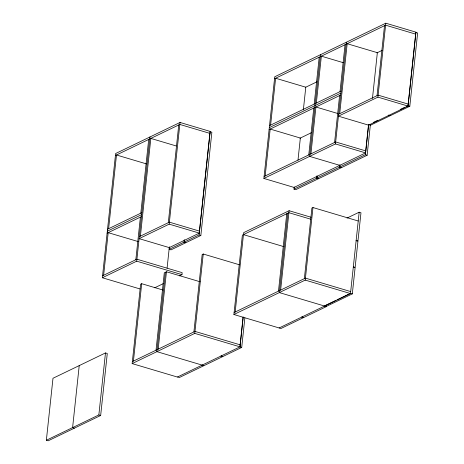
<?xml version="1.0" encoding="UTF-8"?>
<svg xmlns="http://www.w3.org/2000/svg" width="464" height="464" viewBox="0 0 464 464"><rect width="100%" height="100%" fill="white"/><g stroke="black" fill="none" stroke-linecap="round" stroke-linejoin="round"><path stroke-width="0.7" d="M46.359 440.261L52.989 378.264L105.473 352.942L107.283 353.481L100.659 415.483L48.169 440.8L46.359 440.261L98.849 414.944L100.659 415.483M79.228 365.603L72.604 427.605L74.414 428.139M140.058 288.968L102.353 277.75L115.629 153.532L180.038 122.461L210.204 131.434L199.34 233.114L169.279 247.614L139.113 238.641L169.174 224.141L199.34 233.114M103.634 275.256L108.187 232.655L138.353 241.628M108.611 228.7L116.487 154.993L146.653 163.966M98.849 414.944L105.473 352.942M135.842 259.718L140.395 217.123M140.818 213.162L148.695 139.455M102.353 277.75L136.706 261.18L149.982 136.961M140.401 236.147L150.841 138.423L176.21 145.963M243.217 316.918L240.021 346.846L177.393 377.052L132.147 363.596L140.627 284.223L141.7 283.707L162.957 290.029M133.429 361.096L141.7 283.707M168.31 222.685L178.756 124.955M169.174 224.141L180.038 122.461M156.032 350.192L164.302 272.803L166.454 271.765L200.048 281.758M165.381 272.287L156.896 351.654L202.147 365.11M158.183 349.16L166.454 271.765M167.081 268.175L169.36 246.877M169.209 249.319L184.005 242.185L185.815 242.718L171.019 249.858L169.209 249.319L169.441 247.167M184.005 242.185L184.231 240.033M184.243 242.069L199.033 234.935L210.064 131.706L211.874 132.246L200.842 235.468L186.052 242.608L184.243 242.069L184.469 239.917M179.359 275.889L181.958 274.636L182.166 272.658L136.915 259.202L102.561 275.773M193.906 331.922L202.176 254.533L203.249 254.017L239.586 264.822M132.147 363.596L194.77 333.384L203.249 254.017M301.809 317.034L303.618 317.573L280.952 328.506L233.897 314.511L242.376 235.144L288.898 212.703L310.839 219.228M235.178 312.017L243.664 232.644L289.107 210.72L311.048 217.245M243.055 317.388L239.9 346.898L241.709 347.437L244.864 317.921M368.642 124.642L365.62 152.905L294.048 187.427L263.883 178.454L274.752 76.769L385.804 23.2L415.97 32.173L408.071 106.099L368.59 125.147L338.418 116.174L377.905 97.127L408.071 106.099M265.17 175.96L270.181 129.073L300.347 138.046L297.992 160.068M270.605 125.118L275.616 78.23L305.782 87.203L303.352 109.939M278.481 291.125L286.752 213.736M287.825 213.22L279.34 292.587L324.591 306.049M280.627 290.093L289.107 210.72M293.985 189.126L316.645 178.193L318.455 178.733L295.794 189.666L293.985 189.126L294.211 186.98M308.769 154.93L313.78 108.042M314.203 104.087L319.209 57.2M320.496 54.706L309.627 156.385L339.799 165.358M310.915 153.891L315.926 107.004L337.867 113.535M316.349 103.049L321.361 56.167L343.296 62.692M304.367 278.638L311.907 208.063L312.98 207.547L358.231 221.009M233.897 314.511L305.225 280.099L312.98 207.547M316.645 178.193L316.877 176.047M316.825 178.112L339.491 167.179L341.301 167.713L318.635 178.646L316.825 178.112L317.057 175.96M334.59 142.471L339.602 95.584M340.025 91.628L345.036 44.741M263.883 178.454L335.455 143.933L346.324 42.247M339.706 113.674L347.182 43.709L377.348 52.681L372.464 98.374M339.491 167.179L339.718 165.027M370.417 124.433L367.123 155.26L341.539 167.603L339.729 167.063L339.955 164.911M301.989 316.953L303.798 317.486L326.163 306.698L326.32 305.26M279.142 327.967L350.477 293.561L359.171 212.21L360.98 212.75L357.97 240.891L356.161 240.352M339.729 167.063L365.313 154.721L368.532 124.613M324.916 305.683L326.726 306.223L352.309 293.88L355.105 267.716L353.295 267.177M377.041 95.665L384.517 25.694M377.905 97.127L385.804 23.2M406.046 106.656L408.001 105.717L415.831 32.451L417.641 32.99L409.811 106.256L390.305 115.664L388.496 115.124M115.414 155.51L179.829 124.439L209.995 133.412M274.537 78.752L385.596 25.178L415.761 34.15M305.353 87.412L316.947 81.815M376.925 52.884L382.104 50.385M269.532 125.634L341.098 91.112M269.317 127.612L340.889 93.09M269.108 129.589L340.675 95.068M338.633 114.196L378.114 95.149L408.279 104.122M107.538 229.216L141.891 212.645M107.329 231.194L141.682 214.623M299.918 138.255L311.512 132.658M107.114 233.177L141.468 216.601M373.305 122.455L377.853 120.257M400.2 109.481L404.747 107.283M139.322 236.663L169.383 222.163L199.549 231.136M264.097 176.477L335.663 141.949L365.835 150.922M154.732 287.773L163.804 283.394M347.014 218.074L359.171 212.21M132.356 361.613L194.979 331.406L240.23 344.862M234.105 312.533L305.44 278.122L350.685 291.583M325.554 305.376L335.785 300.434M337.067 299.819L350.5 293.341L352.309 293.88M241.709 347.437L222.981 356.474L221.171 355.934M408.001 105.717L409.811 106.256M388.258 115.24L390.067 115.78L370.562 125.187L368.752 124.648M335.455 143.933L365.62 152.905M365.313 154.721L367.123 155.26M356.126 240.683L357.935 241.222L355.14 267.386L353.33 266.846M243.449 234.622L283.898 246.657M199.033 234.935L200.842 235.468M305.225 280.099L350.477 293.561M324.353 306.159L326.163 306.698M136.706 261.18L181.958 274.636M194.77 333.384L240.021 346.846M220.992 356.021L222.801 356.561L204.073 365.591L202.263 365.052M202.026 365.168L203.835 365.707L179.382 377.505L177.573 376.965"/></g></svg>
